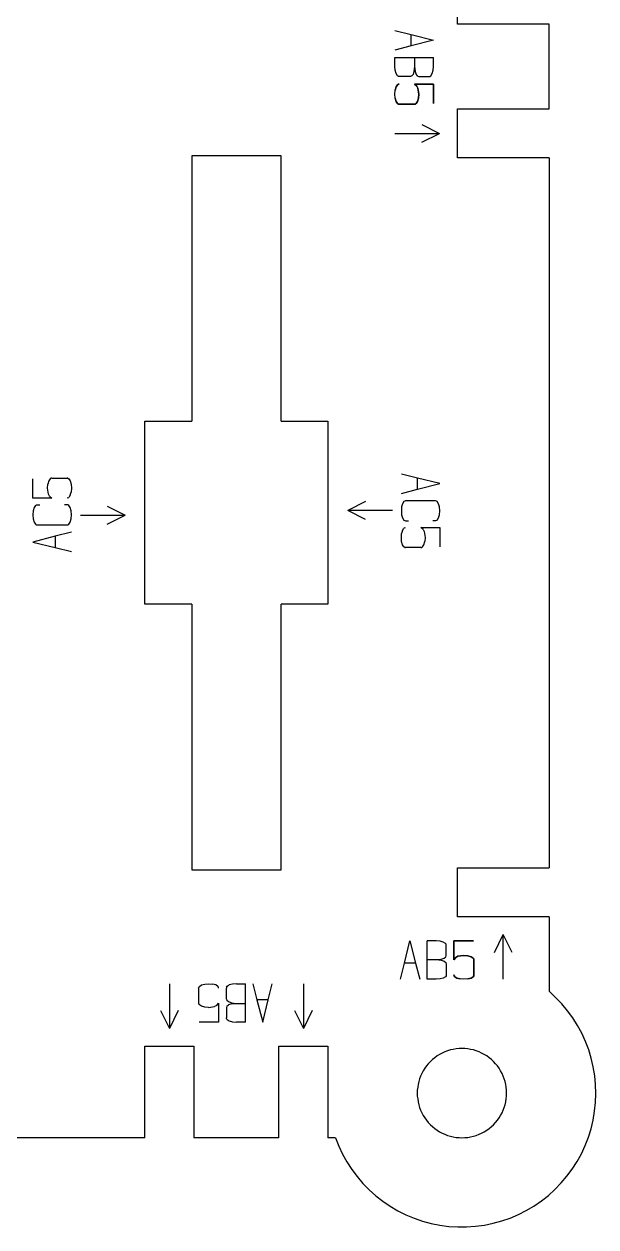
# Model space of a CAD drawing. Header units: millimetres. Extents: x -1373 to -1172, y -302 to 58.
# Drawn here: x -1261.2 to -1197.2, y -301.6 to -166.8 of the extents above; entities that cross this region are included whole.
import ezdxf

# ---------------------------------------------------------------- set-up
doc = ezdxf.new("R2010")
doc.units = ezdxf.units.MM
doc.layers.add('code', color=2, linetype='Continuous')
doc.layers.add('drawing', color=7, linetype='Continuous')

msp = doc.modelspace()

# ---------------------------------------------------------------- linework, layer by layer
at = {"layer": 'code'}
for p, q in [((-1219.66, -167.55), (-1217.83, -168)), ((-1217.83, -168), (-1215.34, -168.61)), ((-1217.83, -169.26), (-1217.83, -168)), ((-1217.83, -169.26), (-1219.66, -169.73)), ((-1215.34, -168.61), (-1217.83, -169.26)), ((-1219.66, -170.54), (-1217.46, -170.54)), ((-1219.66, -171.56), (-1219.66, -170.54)), ((-1217.46, -170.54), (-1217.46, -171.56)), ((-1217.46, -170.54), (-1215.35, -170.54)), ((-1215.35, -171.56), (-1215.35, -170.54)), ((-1219.62, -171.99), (-1219.66, -171.56)), ((-1219.52, -172.36), (-1219.62, -171.99)), ((-1219.37, -172.6), (-1219.52, -172.36)), ((-1217.63, -172.45), (-1217.77, -172.63)), ((-1217.53, -172.12), (-1217.63, -172.45)), ((-1217.46, -171.56), (-1217.53, -172.12)), ((-1217.46, -171.56), (-1217.4, -172.11)), ((-1217.4, -172.11), (-1217.29, -172.45)), ((-1217.29, -172.45), (-1217.15, -172.63)), ((-1215.65, -172.6), (-1215.49, -172.36)), ((-1215.49, -172.36), (-1215.39, -171.99)), ((-1215.39, -171.99), (-1215.35, -171.56)), ((-1219.52, -173.86), (-1219.36, -173.62)), ((-1219.36, -173.62), (-1219.52, -173.86)), ((-1219.27, -172.67), (-1219.37, -172.6)), ((-1219.36, -173.62), (-1219.27, -173.56)), ((-1219.27, -173.56), (-1219.36, -173.62)), ((-1219.18, -172.69), (-1219.27, -172.67)), ((-1219.27, -173.56), (-1219.18, -173.54)), ((-1219.18, -173.54), (-1219.27, -173.56)), ((-1217.92, -172.69), (-1219.18, -172.69)), ((-1217.77, -172.63), (-1217.92, -172.69)), ((-1217.21, -173.76), (-1217.47, -173.54)), ((-1217.47, -173.54), (-1215.35, -173.54)), ((-1215.35, -173.54), (-1217.47, -173.54)), ((-1217.47, -173.54), (-1217.21, -173.76)), ((-1217.08, -173.99), (-1217.21, -173.76)), ((-1217.21, -173.76), (-1217.08, -173.99)), ((-1217.15, -172.63), (-1217, -172.69)), ((-1217, -172.69), (-1215.83, -172.69)), ((-1215.83, -172.69), (-1215.74, -172.67)), ((-1215.74, -172.67), (-1215.65, -172.6)), ((-1215.35, -173.54), (-1215.35, -175.71)), ((-1215.35, -175.71), (-1215.35, -173.54)), ((-1219.66, -174.67), (-1219.62, -174.22)), ((-1219.62, -175.11), (-1219.66, -174.67)), ((-1219.62, -174.22), (-1219.52, -173.86)), ((-1219.52, -173.86), (-1219.62, -174.22)), ((-1219.62, -175.11), (-1219.52, -175.47)), ((-1219.52, -175.47), (-1219.62, -175.11)), ((-1217.13, -175.47), (-1217.02, -175.11)), ((-1217.02, -175.11), (-1217.13, -175.47)), ((-1216.98, -174.67), (-1217.08, -173.99)), ((-1217.08, -173.99), (-1216.98, -174.67)), ((-1217.02, -175.11), (-1216.98, -174.67)), ((-1216.98, -174.67), (-1217.02, -175.11)), ((-1219.52, -175.47), (-1219.36, -175.71)), ((-1219.36, -175.71), (-1219.52, -175.47)), ((-1219.36, -175.71), (-1219.27, -175.77)), ((-1219.27, -175.77), (-1219.36, -175.71)), ((-1219.27, -175.77), (-1219.18, -175.79)), ((-1219.18, -175.79), (-1219.27, -175.77)), ((-1219.18, -175.79), (-1217.47, -175.79)), ((-1217.47, -175.79), (-1219.18, -175.79)), ((-1217.47, -175.79), (-1217.37, -175.77)), ((-1217.37, -175.77), (-1217.47, -175.79)), ((-1217.37, -175.77), (-1217.28, -175.71)), ((-1217.28, -175.71), (-1217.37, -175.77)), ((-1217.28, -175.71), (-1217.13, -175.47)), ((-1217.13, -175.47), (-1217.28, -175.71)), ((-1219.66, -179.06), (-1214.66, -179.06)), ((-1216.66, -178.06), (-1214.66, -179.06)), ((-1216.66, -180.06), (-1214.66, -179.06)), ((-1260.18, -219.92), (-1260.18, -217.74)), ((-1258.41, -217.99), (-1258.51, -218.35)), ((-1258.25, -217.75), (-1258.41, -217.99)), ((-1258.16, -217.69), (-1258.25, -217.75)), ((-1258.06, -217.67), (-1258.16, -217.69)), ((-1258.06, -217.67), (-1256.35, -217.67)), ((-1256.26, -217.69), (-1256.35, -217.67)), ((-1256.26, -217.69), (-1256.17, -217.75)), ((-1256.17, -217.75), (-1256.01, -217.99)), ((-1256.01, -217.99), (-1255.91, -218.35)), ((-1217.12, -217.67), (-1218.94, -217.22)), ((-1214.63, -218.28), (-1217.12, -217.67)), ((-1217.12, -218.93), (-1217.12, -217.67)), ((-1217.12, -218.93), (-1214.63, -218.28)), ((-1258.55, -218.79), (-1258.51, -218.35)), ((-1258.45, -219.47), (-1258.55, -218.79)), ((-1258.32, -219.7), (-1258.45, -219.47)), ((-1256.01, -219.59), (-1256.17, -219.84)), ((-1256.01, -219.59), (-1255.91, -219.23)), ((-1255.91, -218.35), (-1255.87, -218.79)), ((-1255.87, -218.79), (-1255.91, -219.23)), ((-1218.94, -219.41), (-1217.12, -218.93)), ((-1258.06, -219.92), (-1260.18, -219.92)), ((-1259.88, -220.74), (-1260.04, -220.98)), ((-1259.88, -220.74), (-1259.79, -220.68)), ((-1259.79, -220.68), (-1259.7, -220.66)), ((-1259.7, -220.66), (-1259.39, -220.66)), ((-1258.32, -219.7), (-1258.06, -219.92)), ((-1256.35, -220.66), (-1256.66, -220.66)), ((-1256.26, -219.9), (-1256.35, -219.92)), ((-1256.26, -220.68), (-1256.35, -220.66)), ((-1256.26, -219.9), (-1256.17, -219.84)), ((-1256.17, -220.74), (-1256.26, -220.68)), ((-1256.01, -220.98), (-1256.17, -220.74)), ((-1251.87, -220.82), (-1249.87, -221.82)), ((-1222.94, -220.3), (-1224.94, -221.3)), ((-1218.91, -220.9), (-1218.94, -221.34)), ((-1218.8, -220.54), (-1218.91, -220.9)), ((-1218.65, -220.3), (-1218.8, -220.54)), ((-1218.56, -220.24), (-1218.65, -220.3)), ((-1218.46, -220.22), (-1218.56, -220.24)), ((-1215.11, -220.22), (-1218.46, -220.22)), ((-1215.02, -220.24), (-1215.11, -220.22)), ((-1214.93, -220.3), (-1215.02, -220.24)), ((-1214.78, -220.54), (-1214.93, -220.3)), ((-1214.67, -220.9), (-1214.78, -220.54)), ((-1214.63, -221.34), (-1214.67, -220.9)), ((-1260.15, -221.35), (-1260.18, -221.78)), ((-1260.18, -221.78), (-1260.15, -222.22)), ((-1260.04, -220.98), (-1260.15, -221.35)), ((-1260.15, -222.22), (-1260.04, -222.59)), ((-1255.91, -221.34), (-1256.01, -220.98)), ((-1256.01, -222.59), (-1255.91, -222.23)), ((-1255.87, -221.78), (-1255.91, -221.34)), ((-1255.91, -222.23), (-1255.87, -221.78)), ((-1254.87, -221.82), (-1249.87, -221.82)), ((-1251.87, -222.82), (-1249.87, -221.82)), ((-1219.94, -221.3), (-1224.94, -221.3)), ((-1222.94, -222.3), (-1224.94, -221.3)), ((-1218.94, -221.34), (-1218.91, -221.78)), ((-1218.91, -221.78), (-1218.8, -222.14)), ((-1218.8, -222.14), (-1218.65, -222.38)), ((-1214.93, -222.38), (-1214.78, -222.14)), ((-1214.78, -222.14), (-1214.67, -221.78)), ((-1214.67, -221.78), (-1214.63, -221.34)), ((-1260.04, -222.59), (-1259.88, -222.83)), ((-1259.88, -222.83), (-1259.8, -222.89)), ((-1259.8, -222.89), (-1259.7, -222.91)), ((-1259.7, -222.91), (-1256.35, -222.91)), ((-1256.35, -222.91), (-1256.26, -222.89)), ((-1256.26, -222.89), (-1256.17, -222.83)), ((-1256.17, -222.83), (-1256.01, -222.59)), ((-1218.8, -223.53), (-1218.91, -223.89)), ((-1218.8, -223.53), (-1218.65, -223.29)), ((-1218.65, -222.38), (-1218.56, -222.44)), ((-1218.56, -223.23), (-1218.65, -223.29)), ((-1218.56, -222.44), (-1218.46, -222.47)), ((-1218.56, -223.23), (-1218.46, -223.21)), ((-1218.46, -222.47), (-1218.15, -222.47)), ((-1216.49, -223.43), (-1216.75, -223.21)), ((-1216.75, -223.21), (-1214.63, -223.21)), ((-1216.49, -223.43), (-1216.37, -223.66)), ((-1216.37, -223.66), (-1216.27, -224.33)), ((-1215.11, -222.47), (-1215.42, -222.47)), ((-1215.02, -222.44), (-1215.11, -222.47)), ((-1214.93, -222.38), (-1215.02, -222.44)), ((-1214.63, -223.21), (-1214.63, -225.38)), ((-1257.69, -224.19), (-1260.19, -224.84)), ((-1260.19, -224.84), (-1257.69, -225.45)), ((-1255.87, -223.72), (-1257.69, -224.19)), ((-1257.69, -224.19), (-1257.69, -225.45)), ((-1218.94, -224.33), (-1218.91, -223.89)), ((-1218.91, -224.77), (-1218.94, -224.33)), ((-1218.8, -225.13), (-1218.91, -224.77)), ((-1216.41, -225.13), (-1216.3, -224.77)), ((-1216.27, -224.33), (-1216.3, -224.77)), ((-1257.69, -225.45), (-1255.87, -225.9)), ((-1218.65, -225.38), (-1218.8, -225.13)), ((-1218.56, -225.44), (-1218.65, -225.38)), ((-1218.56, -225.44), (-1218.46, -225.46)), ((-1216.75, -225.46), (-1218.46, -225.46)), ((-1216.75, -225.46), (-1216.65, -225.44)), ((-1216.65, -225.44), (-1216.56, -225.38)), ((-1216.56, -225.38), (-1216.41, -225.13)), ((-1208.53, -270.81), (-1207.53, -268.81)), ((-1207.53, -273.81), (-1207.53, -268.81)), ((-1206.53, -270.81), (-1207.53, -268.81)), ((-1218.6, -271.99), (-1217.99, -269.5)), ((-1217.99, -269.5), (-1217.34, -271.99)), ((-1215.03, -269.5), (-1216.05, -269.5)), ((-1216.05, -271.61), (-1216.05, -269.5)), ((-1214.6, -269.54), (-1215.03, -269.5)), ((-1214.24, -269.65), (-1214.6, -269.54)), ((-1213.99, -269.8), (-1214.24, -269.65)), ((-1213.93, -269.89), (-1213.99, -269.8)), ((-1213.91, -269.98), (-1213.93, -269.89)), ((-1213.91, -271.15), (-1213.91, -269.98)), ((-1213.05, -271.62), (-1213.05, -269.5)), ((-1213.05, -269.5), (-1210.88, -269.5)), ((-1210.88, -269.5), (-1213.05, -269.5)), ((-1213.05, -269.5), (-1213.05, -271.62)), ((-1219.05, -273.81), (-1218.6, -271.99)), ((-1217.34, -271.99), (-1218.6, -271.99)), ((-1217.34, -271.99), (-1216.86, -273.81)), ((-1216.05, -273.81), (-1216.05, -271.61)), ((-1216.05, -271.61), (-1215.03, -271.61)), ((-1215.03, -271.61), (-1214.48, -271.55)), ((-1215.03, -271.61), (-1214.47, -271.68)), ((-1214.48, -271.55), (-1214.14, -271.45)), ((-1214.47, -271.68), (-1214.14, -271.79)), ((-1214.14, -271.45), (-1213.97, -271.31)), ((-1214.14, -271.79), (-1213.97, -271.92)), ((-1213.97, -271.31), (-1213.91, -271.15)), ((-1213.97, -271.92), (-1213.91, -272.08)), ((-1213.91, -272.08), (-1213.91, -273.33)), ((-1212.83, -271.37), (-1213.05, -271.62)), ((-1213.05, -271.62), (-1212.83, -271.37)), ((-1212.6, -271.24), (-1212.83, -271.37)), ((-1212.83, -271.37), (-1212.6, -271.24)), ((-1211.93, -271.14), (-1212.6, -271.24)), ((-1212.6, -271.24), (-1211.93, -271.14)), ((-1211.49, -271.17), (-1211.93, -271.14)), ((-1211.93, -271.14), (-1211.49, -271.17)), ((-1211.13, -271.28), (-1211.49, -271.17)), ((-1211.49, -271.17), (-1211.13, -271.28)), ((-1210.89, -271.44), (-1211.13, -271.28)), ((-1211.13, -271.28), (-1210.89, -271.44)), ((-1210.83, -271.52), (-1210.89, -271.44)), ((-1210.89, -271.44), (-1210.83, -271.52)), ((-1210.81, -271.62), (-1210.83, -271.52)), ((-1210.83, -271.52), (-1210.81, -271.62)), ((-1210.81, -273.33), (-1210.81, -271.62)), ((-1210.81, -271.62), (-1210.81, -273.33)), ((-1213.99, -273.52), (-1214.24, -273.67)), ((-1213.93, -273.43), (-1213.99, -273.52)), ((-1213.91, -273.33), (-1213.93, -273.43)), ((-1213.03, -273.43), (-1213.05, -273.33)), ((-1213.05, -273.33), (-1213.03, -273.43)), ((-1212.97, -273.52), (-1213.03, -273.43)), ((-1213.03, -273.43), (-1212.97, -273.52)), ((-1212.73, -273.67), (-1212.97, -273.52)), ((-1212.97, -273.52), (-1212.73, -273.67)), ((-1211.13, -273.67), (-1210.89, -273.52)), ((-1210.89, -273.52), (-1211.13, -273.67)), ((-1210.89, -273.52), (-1210.83, -273.43)), ((-1210.83, -273.43), (-1210.89, -273.52)), ((-1210.83, -273.43), (-1210.81, -273.33)), ((-1210.81, -273.33), (-1210.83, -273.43)), ((-1244.91, -274.31), (-1244.91, -279.31)), ((-1241.63, -274.79), (-1241.61, -274.7)), ((-1241.63, -274.79), (-1241.63, -276.5)), ((-1241.55, -274.61), (-1241.61, -274.7)), ((-1241.55, -274.61), (-1241.31, -274.45)), ((-1241.31, -274.45), (-1240.95, -274.35)), ((-1240.95, -274.35), (-1240.51, -274.31)), ((-1240.51, -274.31), (-1240.07, -274.35)), ((-1239.71, -274.45), (-1240.07, -274.35)), ((-1239.47, -274.61), (-1239.71, -274.45)), ((-1239.47, -274.61), (-1239.41, -274.7)), ((-1239.39, -274.79), (-1239.41, -274.7)), ((-1238.51, -274.69), (-1238.53, -274.79)), ((-1238.53, -276.05), (-1238.53, -274.79)), ((-1238.51, -274.69), (-1238.45, -274.6)), ((-1238.45, -274.6), (-1238.2, -274.45)), ((-1237.84, -274.35), (-1238.2, -274.45)), ((-1237.41, -274.31), (-1237.84, -274.35)), ((-1237.41, -274.31), (-1236.39, -274.31)), ((-1236.39, -276.51), (-1236.39, -274.31)), ((-1235.58, -274.31), (-1235.1, -276.13)), ((-1233.84, -276.13), (-1233.39, -274.31)), ((-1229.91, -274.31), (-1229.91, -279.31)), ((-1215.03, -273.81), (-1216.05, -273.81)), ((-1214.6, -273.78), (-1215.03, -273.81)), ((-1214.24, -273.67), (-1214.6, -273.78)), ((-1212.37, -273.78), (-1212.73, -273.67)), ((-1212.73, -273.67), (-1212.37, -273.78)), ((-1211.93, -273.81), (-1212.37, -273.78)), ((-1211.49, -273.78), (-1211.93, -273.81)), ((-1211.49, -273.78), (-1211.13, -273.67)), ((-1211.13, -273.67), (-1211.49, -273.78)), ((-1238.53, -276.05), (-1238.47, -276.2)), ((-1238.3, -276.33), (-1238.47, -276.2)), ((-1233.84, -276.13), (-1235.1, -276.13)), ((-1235.1, -276.13), (-1234.45, -278.63)), ((-1234.45, -278.63), (-1233.84, -276.13)), ((-1245.91, -277.31), (-1244.91, -279.31)), ((-1243.91, -277.31), (-1244.91, -279.31)), ((-1241.63, -276.5), (-1241.61, -276.6)), ((-1241.61, -276.6), (-1241.55, -276.69)), ((-1241.31, -276.84), (-1241.55, -276.69)), ((-1240.95, -276.95), (-1241.31, -276.84)), ((-1240.51, -276.98), (-1240.95, -276.95)), ((-1240.51, -276.98), (-1239.84, -276.88)), ((-1239.6, -276.76), (-1239.84, -276.88)), ((-1239.6, -276.76), (-1239.39, -276.5)), ((-1239.39, -276.5), (-1239.39, -278.62)), ((-1238.47, -276.82), (-1238.53, -276.97)), ((-1238.53, -276.97), (-1238.53, -278.14)), ((-1238.47, -276.82), (-1238.3, -276.68)), ((-1237.96, -276.44), (-1238.3, -276.33)), ((-1237.96, -276.57), (-1238.3, -276.68)), ((-1237.96, -276.44), (-1237.41, -276.51)), ((-1237.96, -276.57), (-1237.41, -276.51)), ((-1237.41, -276.51), (-1236.39, -276.51)), ((-1236.39, -278.62), (-1236.39, -276.51)), ((-1230.91, -277.31), (-1229.91, -279.31)), ((-1228.91, -277.31), (-1229.91, -279.31)), ((-1239.39, -278.62), (-1241.56, -278.62)), ((-1238.51, -278.23), (-1238.53, -278.14)), ((-1238.51, -278.23), (-1238.45, -278.32)), ((-1238.45, -278.32), (-1238.2, -278.48)), ((-1238.2, -278.48), (-1237.84, -278.58)), ((-1237.84, -278.58), (-1237.41, -278.62)), ((-1236.39, -278.62), (-1237.41, -278.62))]:
    msp.add_line(p, q, dxfattribs=at)
at = {"layer": 'drawing'}
for p, q in [((-1212.66, -166.81), (-1212.66, -161.31)), ((-1202.41, -166.81), (-1212.66, -166.81)), ((-1202.41, -176.31), (-1202.41, -166.81)), ((-1212.66, -176.31), (-1202.41, -176.31)), ((-1212.66, -181.81), (-1212.66, -176.31)), ((-1242.41, -181.56), (-1242.41, -211.31)), ((-1232.41, -181.56), (-1242.41, -181.56)), ((-1232.41, -211.31), (-1232.41, -181.56)), ((-1202.41, -181.81), (-1212.66, -181.81)), ((-1202.41, -181.81), (-1202.41, -261.31)), ((-1247.66, -231.81), (-1247.66, -211.31)), ((-1247.66, -211.31), (-1242.41, -211.31)), ((-1232.41, -211.31), (-1227.16, -211.31)), ((-1227.16, -211.31), (-1227.16, -231.81)), ((-1242.41, -231.81), (-1247.66, -231.81)), ((-1242.41, -231.81), (-1242.41, -261.56)), ((-1227.16, -231.81), (-1232.41, -231.81)), ((-1232.41, -261.56), (-1232.41, -231.81)), ((-1212.66, -266.81), (-1212.66, -261.31)), ((-1212.66, -261.31), (-1202.41, -261.31)), ((-1242.41, -261.56), (-1232.41, -261.56)), ((-1202.41, -266.81), (-1212.66, -266.81)), ((-1202.41, -266.81), (-1202.41, -275.16)), ((-1201.67, -275.84), (-1202.41, -275.16)), ((-1200.98, -276.56), (-1201.67, -275.84)), ((-1200.34, -277.33), (-1200.98, -276.56)), ((-1199.75, -278.13), (-1200.34, -277.33)), ((-1199.22, -278.98), (-1199.75, -278.13)), ((-1198.74, -279.86), (-1199.22, -278.98)), ((-1198.32, -280.77), (-1198.74, -279.86)), ((-1247.66, -291.56), (-1247.66, -281.31)), ((-1247.66, -281.31), (-1242.16, -281.31)), ((-1242.16, -281.31), (-1242.16, -291.56)), ((-1232.66, -291.56), (-1232.66, -281.31)), ((-1232.66, -281.31), (-1227.16, -281.31)), ((-1227.16, -281.31), (-1227.16, -291.56)), ((-1212.81, -281.6), (-1213.13, -281.66)), ((-1212.48, -281.57), (-1212.81, -281.6)), ((-1212.16, -281.56), (-1212.48, -281.57)), ((-1211.83, -281.57), (-1212.16, -281.56)), ((-1211.5, -281.6), (-1211.83, -281.57)), ((-1211.18, -281.66), (-1211.5, -281.6)), ((-1197.97, -281.7), (-1198.32, -280.77)), ((-1215.45, -282.8), (-1215.69, -283.03)), ((-1215.2, -282.6), (-1215.45, -282.8)), ((-1214.94, -282.4), (-1215.2, -282.6)), ((-1214.66, -282.23), (-1214.94, -282.4)), ((-1214.37, -282.08), (-1214.66, -282.23)), ((-1214.07, -281.94), (-1214.37, -282.08)), ((-1213.76, -281.83), (-1214.07, -281.94)), ((-1213.45, -281.73), (-1213.76, -281.83)), ((-1213.13, -281.66), (-1213.45, -281.73)), ((-1210.86, -281.73), (-1211.18, -281.66)), ((-1210.55, -281.83), (-1210.86, -281.73)), ((-1210.24, -281.94), (-1210.55, -281.83)), ((-1209.95, -282.08), (-1210.24, -281.94)), ((-1209.66, -282.23), (-1209.95, -282.08)), ((-1209.38, -282.4), (-1209.66, -282.23)), ((-1209.11, -282.6), (-1209.38, -282.4)), ((-1208.86, -282.8), (-1209.11, -282.6)), ((-1208.62, -283.03), (-1208.86, -282.8)), ((-1197.68, -282.66), (-1197.97, -281.7)), ((-1197.45, -283.63), (-1197.68, -282.66)), ((-1216.49, -284.06), (-1216.64, -284.35)), ((-1216.31, -283.78), (-1216.49, -284.06)), ((-1216.12, -283.52), (-1216.31, -283.78)), ((-1215.92, -283.27), (-1216.12, -283.52)), ((-1215.69, -283.03), (-1215.92, -283.27)), ((-1208.4, -283.27), (-1208.62, -283.03)), ((-1208.19, -283.52), (-1208.4, -283.27)), ((-1208, -283.78), (-1208.19, -283.52)), ((-1207.83, -284.06), (-1208, -283.78)), ((-1207.67, -284.35), (-1207.83, -284.06)), ((-1197.28, -284.61), (-1197.45, -283.63)), ((-1217.06, -285.59), (-1217.11, -285.91)), ((-1216.99, -285.27), (-1217.06, -285.59)), ((-1216.89, -284.95), (-1216.99, -285.27)), ((-1216.78, -284.65), (-1216.89, -284.95)), ((-1216.64, -284.35), (-1216.78, -284.65)), ((-1207.54, -284.65), (-1207.67, -284.35)), ((-1207.42, -284.95), (-1207.54, -284.65)), ((-1207.33, -285.27), (-1207.42, -284.95)), ((-1207.25, -285.59), (-1207.33, -285.27)), ((-1207.2, -285.91), (-1207.25, -285.59)), ((-1197.19, -285.61), (-1197.28, -284.61)), ((-1197.16, -286.61), (-1197.19, -285.61)), ((-1217.15, -286.24), (-1217.16, -286.56)), ((-1217.16, -286.56), (-1217.15, -286.89)), ((-1217.11, -285.91), (-1217.15, -286.24)), ((-1217.15, -286.89), (-1217.11, -287.21)), ((-1207.17, -286.24), (-1207.2, -285.91)), ((-1207.2, -287.21), (-1207.17, -286.89)), ((-1207.16, -286.56), (-1207.17, -286.24)), ((-1207.17, -286.89), (-1207.16, -286.56)), ((-1197.19, -287.61), (-1197.16, -286.61)), ((-1217.11, -287.21), (-1217.06, -287.54)), ((-1217.06, -287.54), (-1216.99, -287.86)), ((-1216.99, -287.86), (-1216.89, -288.17)), ((-1216.89, -288.17), (-1216.78, -288.48)), ((-1207.54, -288.48), (-1207.42, -288.17)), ((-1207.42, -288.17), (-1207.33, -287.86)), ((-1207.33, -287.86), (-1207.25, -287.54)), ((-1207.25, -287.54), (-1207.2, -287.21)), ((-1197.3, -288.6), (-1197.19, -287.61)), ((-1216.78, -288.48), (-1216.64, -288.77)), ((-1216.64, -288.77), (-1216.49, -289.06)), ((-1216.49, -289.06), (-1216.31, -289.34)), ((-1216.31, -289.34), (-1216.12, -289.61)), ((-1216.12, -289.61), (-1215.92, -289.86)), ((-1208.4, -289.86), (-1208.19, -289.61)), ((-1208.19, -289.61), (-1208, -289.34)), ((-1208, -289.34), (-1207.83, -289.06)), ((-1207.83, -289.06), (-1207.67, -288.77)), ((-1207.67, -288.77), (-1207.54, -288.48)), ((-1197.7, -290.56), (-1197.47, -289.59)), ((-1197.47, -289.59), (-1197.3, -288.6)), ((-1215.92, -289.86), (-1215.69, -290.1)), ((-1215.69, -290.1), (-1215.45, -290.32)), ((-1215.45, -290.32), (-1215.2, -290.53)), ((-1215.2, -290.53), (-1214.94, -290.72)), ((-1214.94, -290.72), (-1214.66, -290.89)), ((-1214.66, -290.89), (-1214.37, -291.05)), ((-1209.95, -291.05), (-1209.66, -290.89)), ((-1209.66, -290.89), (-1209.38, -290.72)), ((-1209.38, -290.72), (-1209.11, -290.53)), ((-1209.11, -290.53), (-1208.86, -290.32)), ((-1208.86, -290.32), (-1208.62, -290.1)), ((-1208.62, -290.1), (-1208.4, -289.86)), ((-1198, -291.51), (-1197.7, -290.56)), ((-1247.66, -291.56), (-1297.16, -291.56)), ((-1232.66, -291.56), (-1242.16, -291.56)), ((-1226.3, -291.56), (-1227.16, -291.56)), ((-1226.3, -291.56), (-1225.94, -292.49)), ((-1214.37, -291.05), (-1214.07, -291.18)), ((-1214.07, -291.18), (-1213.76, -291.3)), ((-1213.76, -291.3), (-1213.45, -291.39)), ((-1213.45, -291.39), (-1213.13, -291.47)), ((-1213.13, -291.47), (-1212.81, -291.52)), ((-1212.81, -291.52), (-1212.48, -291.55)), ((-1212.48, -291.55), (-1212.16, -291.56)), ((-1212.16, -291.56), (-1211.83, -291.55)), ((-1211.83, -291.55), (-1211.5, -291.52)), ((-1211.5, -291.52), (-1211.18, -291.47)), ((-1211.18, -291.47), (-1210.86, -291.39)), ((-1210.86, -291.39), (-1210.55, -291.3)), ((-1210.55, -291.3), (-1210.24, -291.18)), ((-1210.24, -291.18), (-1209.95, -291.05)), ((-1198.36, -292.44), (-1198, -291.51)), ((-1225.94, -292.49), (-1225.51, -293.4)), ((-1225.51, -293.4), (-1225.03, -294.27)), ((-1199.26, -294.22), (-1198.78, -293.35)), ((-1198.78, -293.35), (-1198.36, -292.44)), ((-1225.03, -294.27), (-1224.48, -295.11)), ((-1200.4, -295.87), (-1199.8, -295.07)), ((-1199.8, -295.07), (-1199.26, -294.22)), ((-1224.48, -295.11), (-1223.89, -295.91)), ((-1223.89, -295.91), (-1223.24, -296.67)), ((-1201.04, -296.63), (-1200.4, -295.87)), ((-1223.24, -296.67), (-1222.54, -297.39)), ((-1222.54, -297.39), (-1221.8, -298.06)), ((-1202.48, -298.02), (-1201.74, -297.35)), ((-1201.74, -297.35), (-1201.04, -296.63)), ((-1221.8, -298.06), (-1221.01, -298.67)), ((-1221.01, -298.67), (-1220.18, -299.23)), ((-1204.09, -299.21), (-1203.26, -298.64)), ((-1203.26, -298.64), (-1202.48, -298.02)), ((-1220.18, -299.23), (-1219.32, -299.74)), ((-1219.32, -299.74), (-1218.43, -300.19)), ((-1218.43, -300.19), (-1217.51, -300.58)), ((-1206.76, -300.56), (-1205.84, -300.17)), ((-1205.84, -300.17), (-1204.95, -299.71)), ((-1204.95, -299.71), (-1204.09, -299.21)), ((-1217.51, -300.58), (-1216.56, -300.9)), ((-1216.56, -300.9), (-1215.6, -301.16)), ((-1215.6, -301.16), (-1214.62, -301.36)), ((-1214.62, -301.36), (-1213.63, -301.49)), ((-1213.63, -301.49), (-1212.63, -301.55)), ((-1212.63, -301.55), (-1211.63, -301.55)), ((-1211.63, -301.55), (-1210.63, -301.48)), ((-1210.63, -301.48), (-1209.64, -301.35)), ((-1209.64, -301.35), (-1208.66, -301.15)), ((-1208.66, -301.15), (-1207.7, -300.88)), ((-1207.7, -300.88), (-1206.76, -300.56))]:
    msp.add_line(p, q, dxfattribs=at)

doc.saveas('drawing.dxf')
